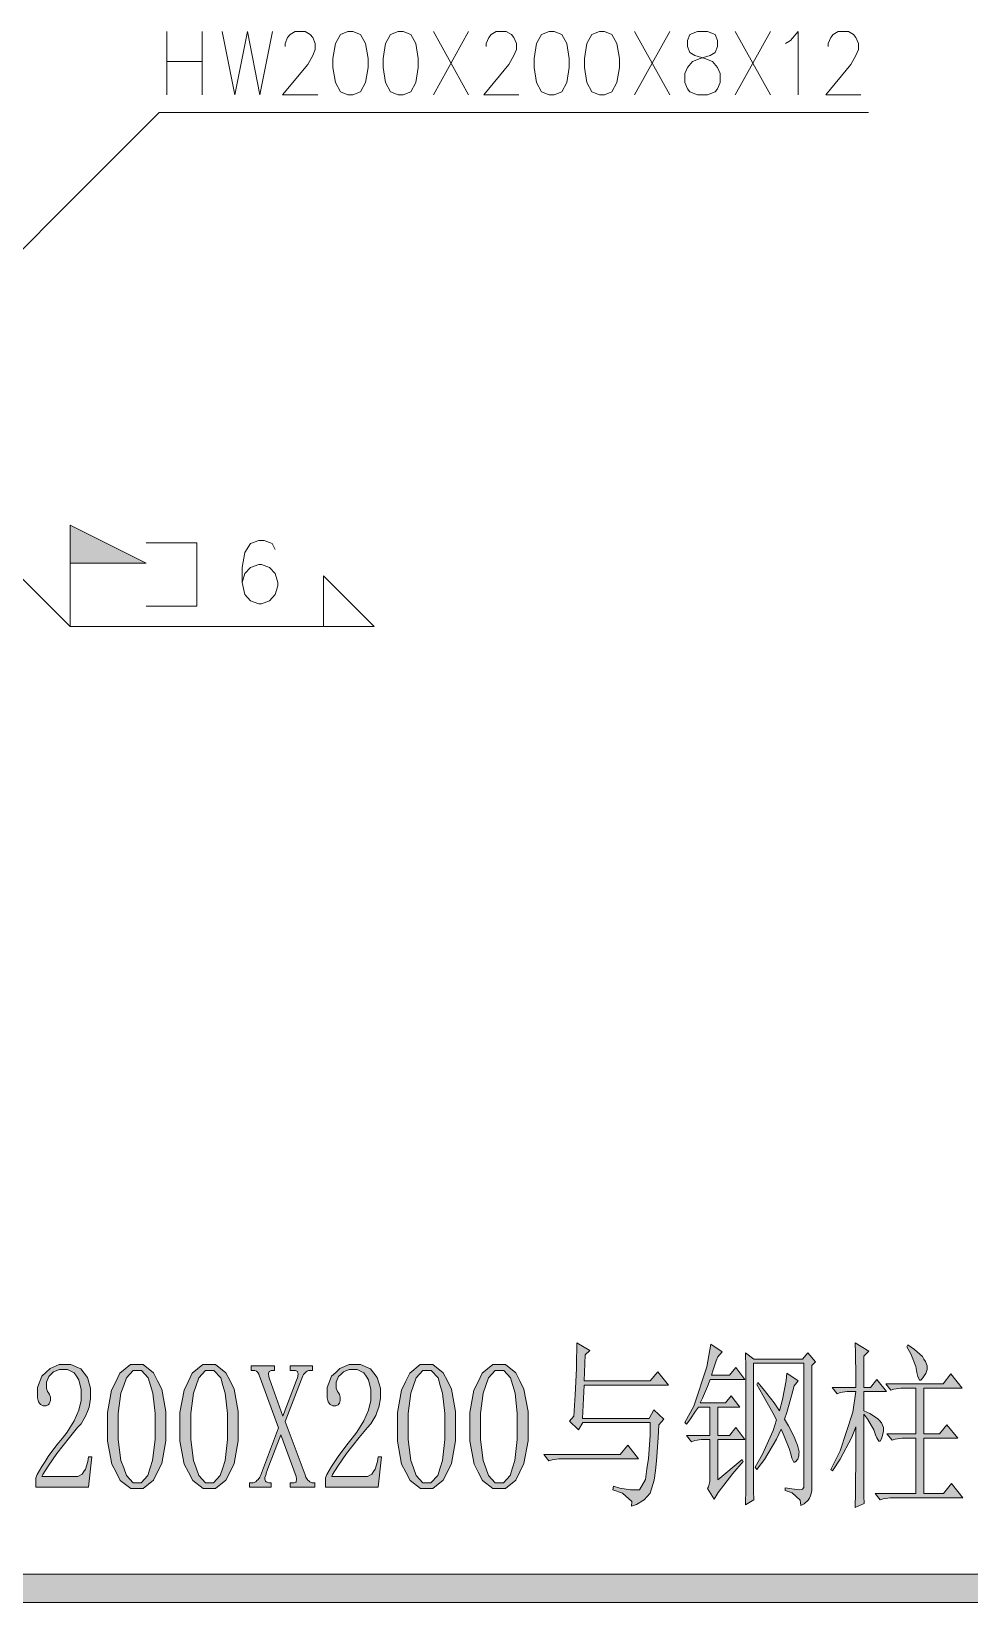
# Model space of a CAD drawing. Header units: millimetres. Extents: x 0 to 586, y 0 to 414.
# Drawn here: x 108.1 to 144.6, y 216.9 to 278.1 of the extents above; entities that cross this region are included whole.
import ezdxf

# ---------------------------------------------------------------- set-up
doc = ezdxf.new("R2010")
doc.units = ezdxf.units.MM

msp = doc.modelspace()

# ---------------------------------------------------------------- hatches: boundary and pattern name
h = msp.add_hatch(color=0)
h.dxf.hatch_style = 2
h.paths.add_polyline_path([(109.593944, 257.358444), (109.593944, 258.836583), (112.550222, 257.358444)])
h = msp.add_hatch(color=0)
h.dxf.hatch_style = 2
h.paths.add_polyline_path([(129.204861, 224.144417), (129.250722, 224.984028), (129.300111, 226.003556), (129.303639, 226.183472), (129.310694, 226.359861), (129.314222, 226.772611), (129.314222, 227.008972), (129.822222, 226.705583), (129.645833, 226.539778), (129.6035, 225.52025), (132.178778, 225.52025), (132.464528, 225.880083), (132.884333, 225.357972), (129.6035, 225.357972), (129.536472, 224.063278), (132.136444, 224.063278), (132.312833, 224.391361), (132.707944, 224.035056), (132.510389, 223.812806), (132.489222, 223.304806), (132.422194, 222.415806), (132.376333, 222.038333), (132.334, 221.660861), (132.17525, 221.149333), (132.058833, 221.018806), (131.942417, 220.888278), (131.639028, 220.704833), (131.452056, 220.648389), (131.462639, 220.828306), (131.099278, 221.145806), (130.725333, 221.283389), (130.7465, 221.420972), (130.989917, 221.350417), (131.409722, 221.283389), (131.586111, 221.283389), (131.7625, 221.283389), (131.991806, 221.689083), (132.04825, 222.094778), (132.101167, 222.500472), (132.168194, 223.400056), (132.178778, 223.897472), (129.557639, 223.897472), (129.38125, 223.622306), (129.028472, 223.953917)])
h = msp.add_hatch(color=0)
h.dxf.hatch_style = 2
h.paths.add_polyline_path([(134.799917, 221.664389), (135.748889, 222.465194), (135.791222, 222.380528), (135.385528, 221.914861), (134.821083, 221.181083), (134.669389, 220.920028), (134.404806, 221.332778), (134.447139, 221.403333), (134.493, 221.611472), (134.493, 221.749056), (134.493, 223.237778), (134.316611, 223.237778), (134.171972, 223.237778), (133.907389, 223.195444), (133.787444, 223.153111), (133.589889, 223.400056), (134.493, 223.400056), (134.493, 224.50425), (134.052028, 224.50425), (133.942667, 224.338444), (133.709833, 224.006833), (133.589889, 223.841028), (133.522861, 223.897472), (133.875639, 224.543056), (134.383639, 226.074111), (134.535333, 226.952528), (134.976306, 226.649139), (134.799917, 226.458639), (134.747, 226.306944), (134.623528, 225.950639), (134.560028, 225.7425), (135.262056, 225.7425), (135.505472, 226.045889), (135.85825, 225.576694), (134.514167, 225.576694), (134.404806, 225.301528), (134.20725, 224.846444), (134.119056, 224.670056), (135.110361, 224.670056), (135.329083, 224.945222), (135.660694, 224.50425), (134.799917, 224.50425), (134.799917, 223.400056), (135.262056, 223.400056), (135.505472, 223.703444), (135.85825, 223.237778), (134.799917, 223.237778)])
h = msp.add_hatch(color=0)
h.dxf.hatch_style = 2
h.paths.add_polyline_path([(140.483167, 224.222028), (140.483167, 222.765056), (140.49375, 221.029389), (140.507861, 220.754222), (140.155083, 220.588417), (140.165667, 221.181083), (140.17625, 222.750944), (140.17625, 223.728139), (140.021028, 223.3295), (139.569472, 222.475778), (139.273139, 222.020694), (139.206111, 222.077139), (139.569472, 222.793278), (140.056306, 224.306694), (140.17625, 225.103972), (139.978694, 225.103972), (139.834056, 225.103972), (139.569472, 225.065167), (139.449528, 225.022833), (139.251972, 225.269778), (140.17625, 225.269778), (140.17625, 225.724861), (140.165667, 226.592694), (140.155083, 227.008972), (140.68425, 226.677361), (140.483167, 226.483333), (140.483167, 225.269778), (140.74775, 225.269778), (140.991167, 225.573167), (141.365111, 225.103972), (140.483167, 225.103972), (140.483167, 224.363139), (140.716, 224.25025), (141.022917, 224.05975), (141.100528, 223.975083), (141.178139, 223.893944), (141.25575, 223.714028), (141.25575, 223.618778), (141.25575, 223.576444), (141.227528, 223.445917), (141.199306, 223.357722), (141.171083, 223.266), (141.121694, 223.177806), (141.100528, 223.177806), (141.068778, 223.177806), (140.991167, 223.301278), (140.945306, 223.42475), (140.871222, 223.618778), (140.638389, 224.017417)])
h = msp.add_hatch(color=0)
h.dxf.hatch_style = 2
h.paths.add_polyline_path([(135.879417, 220.701306), (135.89, 221.346889), (135.900583, 222.863833), (135.900583, 223.731667), (135.900583, 224.5995), (135.89, 226.042361), (135.879417, 226.620917), (136.211028, 226.373972), (138.105444, 226.373972), (138.303, 226.620917), (138.613444, 226.264611), (138.458222, 226.127028), (138.458222, 221.332778), (138.458222, 221.237528), (138.412361, 221.050556), (138.370028, 220.962361), (138.324167, 220.874167), (138.161889, 220.729528), (138.038417, 220.673083), (138.006667, 220.881222), (137.696222, 221.1705), (137.421056, 221.251639), (137.421056, 221.361), (137.685639, 221.318667), (137.999611, 221.286917), (138.049, 221.293972), (138.098389, 221.301028), (138.147778, 221.375111), (138.147778, 221.445667), (138.147778, 226.208167), (136.189861, 226.208167), (136.189861, 221.801972), (136.189861, 221.6785), (136.200444, 221.223417), (136.211028, 220.891806)])
h = msp.add_hatch(color=0)
h.dxf.hatch_style = 2
h.paths.add_polyline_path([(142.201194, 226.924306), (142.455194, 226.744389), (142.769167, 226.469222), (142.829139, 226.373972), (142.892639, 226.275194), (142.952611, 226.112917), (142.952611, 226.042361), (142.952611, 225.971806), (142.896167, 225.813056), (142.839722, 225.724861), (142.786806, 225.636667), (142.709194, 225.544944), (142.688028, 225.544944), (142.65275, 225.544944), (142.58925, 225.696639), (142.553972, 225.848333), (142.511639, 226.084694), (142.314083, 226.578583), (142.158861, 226.843167)])
h = msp.add_hatch(color=0)
h.dxf.hatch_style = 2
h.paths.add_polyline_path([(110.020806, 224.941694), (110.020806, 225.192167), (109.932611, 225.569639), (109.844417, 225.700167), (109.756222, 225.830694), (109.491639, 225.961222), (109.31525, 225.961222), (109.181194, 225.961222), (108.955417, 225.873028), (108.863694, 225.784833), (108.768444, 225.693111), (108.673194, 225.467333), (108.673194, 225.32975), (108.673194, 225.245083), (108.719056, 225.1075), (108.761389, 225.054583), (108.796667, 224.998139), (108.828417, 224.888778), (108.828417, 224.832333), (108.828417, 224.765306), (108.800194, 224.659472), (108.7755, 224.627722), (108.747278, 224.592444), (108.666139, 224.557167), (108.609694, 224.557167), (108.542667, 224.557167), (108.440361, 224.606556), (108.401556, 224.652417), (108.36275, 224.701806), (108.323944, 224.860556), (108.323944, 224.969917), (108.323944, 225.259194), (108.48975, 225.700167), (108.655556, 225.851861), (108.821361, 226.003556), (109.170611, 226.15525), (109.361111, 226.15525), (109.622167, 226.15525), (110.01375, 225.989444), (110.14075, 225.823639), (110.26775, 225.657833), (110.39475, 225.245083), (110.39475, 224.998139), (110.39475, 224.832333), (110.334778, 224.500722), (110.274806, 224.334917), (110.211306, 224.172639), (110.020806, 223.855139), (109.88675, 223.703444), (109.56925, 223.315389), (109.075361, 222.690972), (108.906028, 222.451083), (108.736694, 222.207667), (108.532083, 221.883111), (108.496806, 221.801972), (109.798556, 221.801972), (109.897333, 221.801972), (110.063139, 221.897222), (110.130167, 221.996), (110.197194, 222.09125), (110.285389, 222.380528), (110.306556, 222.571028), (110.437083, 222.571028), (110.306556, 221.389222), (108.256917, 221.389222), (108.256917, 221.749056), (108.313361, 221.872528), (108.493278, 222.190028), (108.620278, 222.380528), (108.747278, 222.574556), (109.082417, 223.029639), (109.294083, 223.290694), (109.481056, 223.523528), (109.756222, 223.9645), (109.844417, 224.172639), (109.932611, 224.37725), (110.020806, 224.765306)])
h = msp.add_hatch(color=0)
h.paths.add_polyline_path([(112.197444, 221.332778), (111.957556, 221.332778), (111.548333, 221.650278), (111.382528, 221.967778), (111.22025, 222.285278), (111.054444, 223.177806), (111.054444, 223.756361), (111.054444, 224.296111), (111.213194, 225.163944), (111.371944, 225.492028), (111.530694, 225.823639), (111.943444, 226.15525), (112.197444, 226.15525), (112.440861, 226.15525), (112.843028, 225.83775), (113.001778, 225.52025), (113.160528, 225.20275), (113.319278, 224.324333), (113.319278, 223.756361), (113.319278, 223.191917), (113.160528, 222.306444), (113.001778, 221.981889), (112.843028, 221.657333), (112.440861, 221.332778)])
h.paths.add_polyline_path([(112.197444, 225.933), (112.04575, 225.933), (111.784694, 225.636667), (111.682389, 225.340333), (111.576556, 225.044), (111.470722, 224.253778), (111.470722, 223.756361), (111.470722, 223.23425), (111.576556, 222.422861), (111.682389, 222.133583), (111.784694, 221.844306), (112.04575, 221.555028), (112.197444, 221.555028), (112.36325, 221.555028), (112.620778, 221.844306), (112.716028, 222.133583), (112.80775, 222.422861), (112.903, 223.23425), (112.903, 223.756361), (112.903, 224.253778), (112.814806, 225.044), (112.726611, 225.340333), (112.638417, 225.636667), (112.373833, 225.933)])
h = msp.add_hatch(color=0)
h.paths.add_polyline_path([(115.019667, 221.332778), (114.77625, 221.332778), (114.367028, 221.650278), (114.20475, 221.967778), (114.038944, 222.285278), (113.873139, 223.177806), (113.873139, 223.756361), (113.873139, 224.296111), (114.031889, 225.163944), (114.190639, 225.492028), (114.352917, 225.823639), (114.765667, 226.15525), (115.019667, 226.15525), (115.259556, 226.15525), (115.661722, 225.83775), (115.820472, 225.52025), (115.98275, 225.20275), (116.1415, 224.324333), (116.1415, 223.756361), (116.1415, 223.191917), (115.98275, 222.306444), (115.820472, 221.981889), (115.661722, 221.657333), (115.259556, 221.332778)])
h.paths.add_polyline_path([(115.019667, 225.933), (114.864444, 225.933), (114.603389, 225.636667), (114.501083, 225.340333), (114.39525, 225.044), (114.289417, 224.253778), (114.289417, 223.756361), (114.289417, 223.23425), (114.39525, 222.422861), (114.501083, 222.133583), (114.603389, 221.844306), (114.864444, 221.555028), (115.019667, 221.555028), (115.181944, 221.555028), (115.443, 221.844306), (115.534722, 222.133583), (115.629972, 222.422861), (115.721694, 223.23425), (115.721694, 223.756361), (115.721694, 224.253778), (115.6335, 225.044), (115.545306, 225.340333), (115.457111, 225.636667), (115.192528, 225.933)])
h = msp.add_hatch(color=0)
h.dxf.hatch_style = 2
h.paths.add_polyline_path([(117.968889, 223.943333), (118.741472, 221.858417), (118.773222, 221.777278), (118.843778, 221.657333), (118.882583, 221.625583), (118.921389, 221.590306), (119.002528, 221.555028), (119.048389, 221.555028), (119.115417, 221.555028), (119.115417, 221.389222), (118.166444, 221.389222), (118.166444, 221.555028), (118.254639, 221.555028), (118.311083, 221.555028), (118.378111, 221.576194), (118.388694, 221.597361), (118.399278, 221.618528), (118.409861, 221.664389), (118.409861, 221.692611), (118.409861, 221.720833), (118.399278, 221.777278), (118.388694, 221.801972), (117.7925, 223.42475), (117.288028, 222.105361), (117.263333, 222.038333), (117.231583, 221.928972), (117.221, 221.886639), (117.199833, 221.830194), (117.175139, 221.763167), (117.175139, 221.749056), (117.175139, 221.692611), (117.203361, 221.618528), (117.231583, 221.597361), (117.259806, 221.576194), (117.330361, 221.555028), (117.376222, 221.555028), (117.418556, 221.555028), (117.418556, 221.389222), (116.582472, 221.389222), (116.582472, 221.555028), (116.670667, 221.555028), (116.727111, 221.555028), (116.825889, 221.597361), (116.868222, 221.639694), (116.914083, 221.6785), (116.977583, 221.777278), (117.002278, 221.830194), (117.704306, 223.689333), (116.956417, 225.738972), (116.945833, 225.781306), (116.907028, 225.851861), (116.878806, 225.876556), (116.854111, 225.904778), (116.780028, 225.933), (116.737694, 225.933), (116.6495, 225.933), (116.6495, 226.102333), (117.552611, 226.102333), (117.552611, 225.933), (117.485583, 225.933), (117.418556, 225.933), (117.340944, 225.890667), (117.330361, 225.851861), (117.319778, 225.809528), (117.330361, 225.686056), (117.351528, 225.601389), (117.880694, 224.151472), (118.409861, 225.548472), (118.445139, 225.643722), (118.466306, 225.788361), (118.455722, 225.83775), (118.445139, 225.883611), (118.367528, 225.933), (118.3005, 225.933), (118.166444, 225.933), (118.166444, 226.102333), (119.027222, 226.102333), (119.027222, 225.933), (118.893167, 225.933), (118.872, 225.933), (118.819083, 225.904778), (118.783806, 225.876556), (118.752056, 225.851861), (118.685028, 225.767194), (118.653278, 225.714278)])
h = msp.add_hatch(color=0)
h.dxf.hatch_style = 2
h.paths.add_polyline_path([(121.299111, 224.941694), (121.299111, 225.192167), (121.210917, 225.569639), (121.122722, 225.700167), (121.034528, 225.830694), (120.769944, 225.961222), (120.593556, 225.961222), (120.4595, 225.961222), (120.233722, 225.873028), (120.142, 225.784833), (120.04675, 225.693111), (119.955028, 225.467333), (119.955028, 225.32975), (119.955028, 225.245083), (119.997361, 225.1075), (120.043222, 225.054583), (120.074972, 224.998139), (120.106722, 224.888778), (120.106722, 224.832333), (120.106722, 224.765306), (120.082028, 224.659472), (120.053806, 224.627722), (120.025583, 224.592444), (119.944444, 224.557167), (119.888, 224.557167), (119.820972, 224.557167), (119.718667, 224.606556), (119.679861, 224.652417), (119.641056, 224.701806), (119.60225, 224.860556), (119.60225, 224.969917), (119.60225, 225.259194), (119.768056, 225.700167), (119.933861, 225.851861), (120.099667, 226.003556), (120.452444, 226.15525), (120.639417, 226.15525), (120.904, 226.15525), (121.292056, 225.989444), (121.419056, 225.823639), (121.546056, 225.657833), (121.673056, 225.245083), (121.673056, 224.998139), (121.673056, 224.832333), (121.613083, 224.500722), (121.553111, 224.334917), (121.493139, 224.172639), (121.299111, 223.855139), (121.165056, 223.703444), (120.847556, 223.315389), (120.357194, 222.690972), (120.184333, 222.451083), (120.015, 222.207667), (119.810389, 221.883111), (119.778639, 221.801972), (121.076861, 221.801972), (121.175639, 221.801972), (121.341444, 221.897222), (121.408472, 221.996), (121.4755, 222.09125), (121.563694, 222.380528), (121.584861, 222.571028), (121.715389, 222.571028), (121.584861, 221.389222), (119.535222, 221.389222), (119.535222, 221.749056), (119.591667, 221.872528), (119.771583, 222.190028), (119.898583, 222.380528), (120.025583, 222.574556), (120.36425, 223.029639), (120.572389, 223.290694), (120.759361, 223.523528), (121.034528, 223.9645), (121.122722, 224.172639), (121.210917, 224.37725), (121.299111, 224.765306)])
h = msp.add_hatch(color=0)
h.paths.add_polyline_path([(123.47575, 221.332778), (123.235861, 221.332778), (122.826639, 221.650278), (122.660833, 221.967778), (122.498556, 222.285278), (122.33275, 223.177806), (122.33275, 223.756361), (122.33275, 224.296111), (122.4915, 225.163944), (122.65025, 225.492028), (122.812528, 225.823639), (123.225278, 226.15525), (123.47575, 226.15525), (123.719167, 226.15525), (124.121333, 225.83775), (124.280083, 225.52025), (124.438833, 225.20275), (124.601111, 224.324333), (124.601111, 223.756361), (124.601111, 223.191917), (124.438833, 222.306444), (124.280083, 221.981889), (124.121333, 221.657333), (123.719167, 221.332778)])
h.paths.add_polyline_path([(123.47575, 225.933), (123.324056, 225.933), (123.063, 225.636667), (122.960694, 225.340333), (122.854861, 225.044), (122.749028, 224.253778), (122.749028, 223.756361), (122.749028, 223.23425), (122.854861, 222.422861), (122.960694, 222.133583), (123.063, 221.844306), (123.324056, 221.555028), (123.47575, 221.555028), (123.641556, 221.555028), (123.902611, 221.844306), (123.994333, 222.133583), (124.089583, 222.422861), (124.181306, 223.23425), (124.181306, 223.756361), (124.181306, 224.253778), (124.093111, 225.044), (124.004917, 225.340333), (123.916722, 225.636667), (123.652139, 225.933)])
h = msp.add_hatch(color=0)
h.paths.add_polyline_path([(126.297972, 221.332778), (126.054556, 221.332778), (125.648861, 221.650278), (125.483056, 221.967778), (125.31725, 222.285278), (125.151444, 223.177806), (125.151444, 223.756361), (125.151444, 224.296111), (125.310194, 225.163944), (125.472472, 225.492028), (125.631222, 225.823639), (126.043972, 226.15525), (126.297972, 226.15525), (126.537861, 226.15525), (126.940028, 225.83775), (127.098778, 225.52025), (127.261056, 225.20275), (127.419806, 224.324333), (127.419806, 223.756361), (127.419806, 223.191917), (127.261056, 222.306444), (127.098778, 221.981889), (126.940028, 221.657333), (126.537861, 221.332778)])
h.paths.add_polyline_path([(126.297972, 225.933), (126.14275, 225.933), (125.885222, 225.636667), (125.779389, 225.340333), (125.673556, 225.044), (125.57125, 224.253778), (125.57125, 223.756361), (125.57125, 223.23425), (125.673556, 222.422861), (125.779389, 222.133583), (125.885222, 221.844306), (126.14275, 221.555028), (126.297972, 221.555028), (126.46025, 221.555028), (126.721306, 221.844306), (126.813028, 222.133583), (126.908278, 222.422861), (127, 223.23425), (127, 223.756361), (127, 224.253778), (126.911806, 225.044), (126.823611, 225.340333), (126.738944, 225.636667), (126.474361, 225.933)])
h = msp.add_hatch(color=0)
h.dxf.hatch_style = 2
h.paths.add_polyline_path([(136.36625, 225.463806), (136.574389, 225.216861), (136.994194, 224.666528), (137.202333, 224.363139), (137.322278, 224.804111), (137.466917, 225.534361), (137.488083, 225.823639), (137.929056, 225.52025), (137.773833, 225.326222), (137.675056, 224.941694), (137.488083, 224.296111), (137.399889, 224.031528), (137.555111, 223.770472), (137.773833, 223.343611), (137.840861, 223.177806), (137.907889, 223.015528), (137.967861, 222.765056), (137.960806, 222.683917), (137.957278, 222.59925), (137.918472, 222.475778), (137.883194, 222.436972), (137.851444, 222.394639), (137.809111, 222.352306), (137.795, 222.352306), (137.76325, 222.352306), (137.685639, 222.518111), (137.643306, 222.683917), (137.576278, 222.888528), (137.389306, 223.371833), (137.269361, 223.647), (137.092972, 223.248361), (136.616722, 222.461667), (136.320389, 222.077139), (136.253361, 222.161806), (136.542639, 222.669806), (136.958917, 223.594083), (137.092972, 224.006833), (136.948333, 224.282), (136.563806, 224.969917), (136.320389, 225.382667)])
h = msp.add_hatch(color=0)
h.dxf.hatch_style = 2
h.paths.add_polyline_path([(141.343944, 225.407361), (143.569972, 225.407361), (143.876889, 225.791889), (144.317861, 225.241556), (142.818556, 225.241556), (142.818556, 223.4565), (143.435917, 223.4565), (143.721667, 223.812806), (144.141472, 223.290694), (142.818556, 223.290694), (142.818556, 221.13875), (143.591139, 221.13875), (143.898056, 221.523278), (144.339028, 220.972944), (141.650861, 220.972944), (141.50975, 220.972944), (141.245167, 220.934139), (141.121694, 220.891806), (140.924139, 221.13875), (142.511639, 221.13875), (142.511639, 223.290694), (142.113, 223.290694), (141.971889, 223.290694), (141.707306, 223.248361), (141.587361, 223.209556), (141.386278, 223.4565), (142.511639, 223.4565), (142.511639, 225.241556), (142.070667, 225.241556), (141.926028, 225.241556), (141.661444, 225.20275), (141.5415, 225.160417)])
h = msp.add_hatch(color=0)
h.dxf.hatch_style = 2
h.paths.add_polyline_path([(128.037167, 222.655694), (131.011083, 222.655694), (131.296833, 223.015528), (131.716639, 222.493417), (128.742722, 222.493417), (128.612194, 222.493417), (128.358194, 222.451083), (128.234722, 222.40875)])
h = msp.add_hatch(color=0)
h.dxf.hatch_style = 2
h.paths.add_polyline_path([(88.494306, 216.891306), (88.494306, 217.9955), (172.296667, 217.9955), (172.296667, 216.891306)])

# ---------------------------------------------------------------- linework, layer by layer
at = {"color": 0, "lineweight": 0}
for points in [[(113.361611, 275.600583), (113.361611, 278.062972)], [(114.730389, 278.062972), (114.730389, 275.600583)], [(115.513556, 278.062972), (116.003917, 275.600583), (116.494278, 278.062972), (116.984639, 275.600583), (117.471472, 278.062972)], [(117.961833, 277.477361), (117.961833, 277.593778), (118.060611, 277.830139), (118.155861, 277.946556), (118.353417, 278.062972), (118.745, 278.062972), (118.939028, 277.946556), (119.037806, 277.830139), (119.136583, 277.593778), (119.136583, 277.360944), (119.037806, 277.124583), (118.843778, 276.771806), (117.863056, 275.600583), (119.235361, 275.600583)], [(123.736806, 275.600583), (125.105583, 278.062972)], [(123.736806, 278.062972), (125.105583, 275.600583)], [(125.7935, 277.477361), (125.7935, 277.593778), (125.88875, 277.830139), (125.987528, 277.946556), (126.185083, 278.062972), (126.573139, 278.062972), (126.770694, 277.946556), (126.869472, 277.830139), (126.964722, 277.593778), (126.964722, 277.360944), (126.869472, 277.124583), (126.671917, 276.771806), (125.694722, 275.600583), (127.0635, 275.600583)], [(131.564944, 275.600583), (132.93725, 278.062972)], [(131.564944, 278.062972), (132.93725, 275.600583)], [(135.480778, 275.600583), (136.853083, 278.062972)], [(135.480778, 278.062972), (136.853083, 275.600583)], [(137.438694, 277.593778), (137.63625, 277.710194), (137.929056, 278.062972), (137.929056, 275.600583)], [(139.103806, 277.477361), (139.103806, 277.593778), (139.202583, 277.830139), (139.297833, 277.946556), (139.495389, 278.062972), (139.886972, 278.062972), (140.081, 277.946556), (140.179778, 277.830139), (140.278556, 277.593778), (140.278556, 277.360944), (140.179778, 277.124583), (139.98575, 276.771806), (139.005028, 275.600583), (140.373806, 275.600583)], [(113.361611, 276.89175), (114.730389, 276.89175)], [(103.769583, 265.613444), (113.065278, 274.909139)], [(140.670139, 274.909139), (113.065278, 274.909139)], [(99.137611, 265.348861), (109.593944, 254.892528)], [(112.550222, 258.145139), (114.52225, 258.145139)], [(114.52225, 255.68275), (114.52225, 258.145139)], [(117.573778, 257.894667), (117.464417, 258.1275), (117.146917, 258.243917), (116.93525, 258.243917), (116.61775, 258.1275), (116.402556, 257.774722), (116.296722, 257.189111), (116.296722, 256.6035), (116.402556, 256.134306), (116.61775, 255.897944), (116.93525, 255.781528), (117.041083, 255.781528), (117.358583, 255.897944), (117.573778, 256.134306), (117.679611, 256.483556), (117.679611, 256.6035), (117.573778, 256.95275), (117.358583, 257.189111), (117.041083, 257.305528), (116.93525, 257.305528), (116.61775, 257.189111), (116.402556, 256.95275), (116.296722, 256.6035)], [(109.593944, 254.892528), (109.593944, 257.358444)], [(119.454083, 254.892528), (119.454083, 256.864556)], [(119.454083, 256.864556), (121.426111, 254.892528)], [(112.550222, 255.68275), (114.52225, 255.68275)], [(109.593944, 254.892528), (121.426111, 254.892528)]]:
    msp.add_lwpolyline(points, dxfattribs=at)
for points in [[(120.410111, 278.062972), (120.113778, 277.946556), (119.91975, 277.593778), (119.820972, 277.008167), (119.820972, 276.655389), (119.91975, 276.069778), (120.113778, 275.717), (120.410111, 275.600583), (120.604139, 275.600583), (120.896944, 275.717), (121.0945, 276.069778), (121.193278, 276.655389), (121.193278, 277.008167), (121.0945, 277.593778), (120.896944, 277.946556), (120.604139, 278.062972)], [(122.3645, 278.062972), (122.071694, 277.946556), (121.877667, 277.593778), (121.778889, 277.008167), (121.778889, 276.655389), (121.877667, 276.069778), (122.071694, 275.717), (122.3645, 275.600583), (122.562056, 275.600583), (122.854861, 275.717), (123.052417, 276.069778), (123.147667, 276.655389), (123.147667, 277.008167), (123.052417, 277.593778), (122.854861, 277.946556), (122.562056, 278.062972)], [(128.23825, 278.062972), (127.945444, 277.946556), (127.747889, 277.593778), (127.652639, 277.008167), (127.652639, 276.655389), (127.747889, 276.069778), (127.945444, 275.717), (128.23825, 275.600583), (128.435806, 275.600583), (128.728611, 275.717), (128.922639, 276.069778), (129.021417, 276.655389), (129.021417, 277.008167), (128.922639, 277.593778), (128.728611, 277.946556), (128.435806, 278.062972)], [(130.196167, 278.062972), (129.903361, 277.946556), (129.705806, 277.593778), (129.610556, 277.008167), (129.610556, 276.655389), (129.705806, 276.069778), (129.903361, 275.717), (130.196167, 275.600583), (130.393722, 275.600583), (130.686528, 275.717), (130.880556, 276.069778), (130.979333, 276.655389), (130.979333, 277.008167), (130.880556, 277.593778), (130.686528, 277.946556), (130.393722, 278.062972)], [(134.013222, 278.062972), (133.720417, 277.946556), (133.621639, 277.710194), (133.621639, 277.477361), (133.720417, 277.241), (133.914444, 277.124583), (134.306028, 277.008167), (134.602361, 276.89175), (134.796389, 276.655389), (134.895167, 276.419028), (134.895167, 276.069778), (134.796389, 275.833417), (134.697611, 275.717), (134.404806, 275.600583), (134.013222, 275.600583), (133.720417, 275.717), (133.621639, 275.833417), (133.522861, 276.069778), (133.522861, 276.419028), (133.621639, 276.655389), (133.819194, 276.89175), (134.112, 277.008167), (134.503583, 277.124583), (134.697611, 277.241), (134.796389, 277.477361), (134.796389, 277.710194), (134.697611, 277.946556), (134.404806, 278.062972)], [(109.593944, 257.358444), (109.593944, 258.836583), (112.550222, 257.358444)], [(129.204861, 224.144417), (129.250722, 224.984028), (129.300111, 226.003556), (129.303639, 226.183472), (129.310694, 226.359861), (129.314222, 226.772611), (129.314222, 227.008972), (129.822222, 226.705583), (129.645833, 226.539778), (129.6035, 225.52025), (132.178778, 225.52025), (132.464528, 225.880083), (132.884333, 225.357972), (129.6035, 225.357972), (129.536472, 224.063278), (132.136444, 224.063278), (132.312833, 224.391361), (132.707944, 224.035056), (132.510389, 223.812806), (132.489222, 223.304806), (132.422194, 222.415806), (132.376333, 222.038333), (132.334, 221.660861), (132.17525, 221.149333), (132.058833, 221.018806), (131.942417, 220.888278), (131.639028, 220.704833), (131.452056, 220.648389), (131.462639, 220.828306), (131.099278, 221.145806), (130.725333, 221.283389), (130.7465, 221.420972), (130.989917, 221.350417), (131.409722, 221.283389), (131.586111, 221.283389), (131.7625, 221.283389), (131.991806, 221.689083), (132.04825, 222.094778), (132.101167, 222.500472), (132.168194, 223.400056), (132.178778, 223.897472), (129.557639, 223.897472), (129.38125, 223.622306), (129.028472, 223.953917)], [(134.799917, 221.664389), (135.748889, 222.465194), (135.791222, 222.380528), (135.385528, 221.914861), (134.821083, 221.181083), (134.669389, 220.920028), (134.404806, 221.332778), (134.447139, 221.403333), (134.493, 221.611472), (134.493, 221.749056), (134.493, 223.237778), (134.316611, 223.237778), (134.171972, 223.237778), (133.907389, 223.195444), (133.787444, 223.153111), (133.589889, 223.400056), (134.493, 223.400056), (134.493, 224.50425), (134.052028, 224.50425), (133.942667, 224.338444), (133.709833, 224.006833), (133.589889, 223.841028), (133.522861, 223.897472), (133.875639, 224.543056), (134.383639, 226.074111), (134.535333, 226.952528), (134.976306, 226.649139), (134.799917, 226.458639), (134.747, 226.306944), (134.623528, 225.950639), (134.560028, 225.7425), (135.262056, 225.7425), (135.505472, 226.045889), (135.85825, 225.576694), (134.514167, 225.576694), (134.404806, 225.301528), (134.20725, 224.846444), (134.119056, 224.670056), (135.110361, 224.670056), (135.329083, 224.945222), (135.660694, 224.50425), (134.799917, 224.50425), (134.799917, 223.400056), (135.262056, 223.400056), (135.505472, 223.703444), (135.85825, 223.237778), (134.799917, 223.237778)], [(140.483167, 224.222028), (140.483167, 222.765056), (140.49375, 221.029389), (140.507861, 220.754222), (140.155083, 220.588417), (140.165667, 221.181083), (140.17625, 222.750944), (140.17625, 223.728139), (140.021028, 223.3295), (139.569472, 222.475778), (139.273139, 222.020694), (139.206111, 222.077139), (139.569472, 222.793278), (140.056306, 224.306694), (140.17625, 225.103972), (139.978694, 225.103972), (139.834056, 225.103972), (139.569472, 225.065167), (139.449528, 225.022833), (139.251972, 225.269778), (140.17625, 225.269778), (140.17625, 225.724861), (140.165667, 226.592694), (140.155083, 227.008972), (140.68425, 226.677361), (140.483167, 226.483333), (140.483167, 225.269778), (140.74775, 225.269778), (140.991167, 225.573167), (141.365111, 225.103972), (140.483167, 225.103972), (140.483167, 224.363139), (140.716, 224.25025), (141.022917, 224.05975), (141.100528, 223.975083), (141.178139, 223.893944), (141.25575, 223.714028), (141.25575, 223.618778), (141.25575, 223.576444), (141.227528, 223.445917), (141.199306, 223.357722), (141.171083, 223.266), (141.121694, 223.177806), (141.100528, 223.177806), (141.068778, 223.177806), (140.991167, 223.301278), (140.945306, 223.42475), (140.871222, 223.618778), (140.638389, 224.017417)], [(135.879417, 220.701306), (135.89, 221.346889), (135.900583, 222.863833), (135.900583, 223.731667), (135.900583, 224.5995), (135.89, 226.042361), (135.879417, 226.620917), (136.211028, 226.373972), (138.105444, 226.373972), (138.303, 226.620917), (138.613444, 226.264611), (138.458222, 226.127028), (138.458222, 221.332778), (138.458222, 221.237528), (138.412361, 221.050556), (138.370028, 220.962361), (138.324167, 220.874167), (138.161889, 220.729528), (138.038417, 220.673083), (138.006667, 220.881222), (137.696222, 221.1705), (137.421056, 221.251639), (137.421056, 221.361), (137.685639, 221.318667), (137.999611, 221.286917), (138.049, 221.293972), (138.098389, 221.301028), (138.147778, 221.375111), (138.147778, 221.445667), (138.147778, 226.208167), (136.189861, 226.208167), (136.189861, 221.801972), (136.189861, 221.6785), (136.200444, 221.223417), (136.211028, 220.891806)], [(142.201194, 226.924306), (142.455194, 226.744389), (142.769167, 226.469222), (142.829139, 226.373972), (142.892639, 226.275194), (142.952611, 226.112917), (142.952611, 226.042361), (142.952611, 225.971806), (142.896167, 225.813056), (142.839722, 225.724861), (142.786806, 225.636667), (142.709194, 225.544944), (142.688028, 225.544944), (142.65275, 225.544944), (142.58925, 225.696639), (142.553972, 225.848333), (142.511639, 226.084694), (142.314083, 226.578583), (142.158861, 226.843167)], [(110.020806, 224.941694), (110.020806, 225.192167), (109.932611, 225.569639), (109.844417, 225.700167), (109.756222, 225.830694), (109.491639, 225.961222), (109.31525, 225.961222), (109.181194, 225.961222), (108.955417, 225.873028), (108.863694, 225.784833), (108.768444, 225.693111), (108.673194, 225.467333), (108.673194, 225.32975), (108.673194, 225.245083), (108.719056, 225.1075), (108.761389, 225.054583), (108.796667, 224.998139), (108.828417, 224.888778), (108.828417, 224.832333), (108.828417, 224.765306), (108.800194, 224.659472), (108.7755, 224.627722), (108.747278, 224.592444), (108.666139, 224.557167), (108.609694, 224.557167), (108.542667, 224.557167), (108.440361, 224.606556), (108.401556, 224.652417), (108.36275, 224.701806), (108.323944, 224.860556), (108.323944, 224.969917), (108.323944, 225.259194), (108.48975, 225.700167), (108.655556, 225.851861), (108.821361, 226.003556), (109.170611, 226.15525), (109.361111, 226.15525), (109.622167, 226.15525), (110.01375, 225.989444), (110.14075, 225.823639), (110.26775, 225.657833), (110.39475, 225.245083), (110.39475, 224.998139), (110.39475, 224.832333), (110.334778, 224.500722), (110.274806, 224.334917), (110.211306, 224.172639), (110.020806, 223.855139), (109.88675, 223.703444), (109.56925, 223.315389), (109.075361, 222.690972), (108.906028, 222.451083), (108.736694, 222.207667), (108.532083, 221.883111), (108.496806, 221.801972), (109.798556, 221.801972), (109.897333, 221.801972), (110.063139, 221.897222), (110.130167, 221.996), (110.197194, 222.09125), (110.285389, 222.380528), (110.306556, 222.571028), (110.437083, 222.571028), (110.306556, 221.389222), (108.256917, 221.389222), (108.256917, 221.749056), (108.313361, 221.872528), (108.493278, 222.190028), (108.620278, 222.380528), (108.747278, 222.574556), (109.082417, 223.029639), (109.294083, 223.290694), (109.481056, 223.523528), (109.756222, 223.9645), (109.844417, 224.172639), (109.932611, 224.37725), (110.020806, 224.765306)], [(112.197444, 221.332778), (111.957556, 221.332778), (111.548333, 221.650278), (111.382528, 221.967778), (111.22025, 222.285278), (111.054444, 223.177806), (111.054444, 223.756361), (111.054444, 224.296111), (111.213194, 225.163944), (111.371944, 225.492028), (111.530694, 225.823639), (111.943444, 226.15525), (112.197444, 226.15525), (112.440861, 226.15525), (112.843028, 225.83775), (113.001778, 225.52025), (113.160528, 225.20275), (113.319278, 224.324333), (113.319278, 223.756361), (113.319278, 223.191917), (113.160528, 222.306444), (113.001778, 221.981889), (112.843028, 221.657333), (112.440861, 221.332778)], [(112.197444, 225.933), (112.04575, 225.933), (111.784694, 225.636667), (111.682389, 225.340333), (111.576556, 225.044), (111.470722, 224.253778), (111.470722, 223.756361), (111.470722, 223.23425), (111.576556, 222.422861), (111.682389, 222.133583), (111.784694, 221.844306), (112.04575, 221.555028), (112.197444, 221.555028), (112.36325, 221.555028), (112.620778, 221.844306), (112.716028, 222.133583), (112.80775, 222.422861), (112.903, 223.23425), (112.903, 223.756361), (112.903, 224.253778), (112.814806, 225.044), (112.726611, 225.340333), (112.638417, 225.636667), (112.373833, 225.933)], [(115.019667, 221.332778), (114.77625, 221.332778), (114.367028, 221.650278), (114.20475, 221.967778), (114.038944, 222.285278), (113.873139, 223.177806), (113.873139, 223.756361), (113.873139, 224.296111), (114.031889, 225.163944), (114.190639, 225.492028), (114.352917, 225.823639), (114.765667, 226.15525), (115.019667, 226.15525), (115.259556, 226.15525), (115.661722, 225.83775), (115.820472, 225.52025), (115.98275, 225.20275), (116.1415, 224.324333), (116.1415, 223.756361), (116.1415, 223.191917), (115.98275, 222.306444), (115.820472, 221.981889), (115.661722, 221.657333), (115.259556, 221.332778)], [(115.019667, 225.933), (114.864444, 225.933), (114.603389, 225.636667), (114.501083, 225.340333), (114.39525, 225.044), (114.289417, 224.253778), (114.289417, 223.756361), (114.289417, 223.23425), (114.39525, 222.422861), (114.501083, 222.133583), (114.603389, 221.844306), (114.864444, 221.555028), (115.019667, 221.555028), (115.181944, 221.555028), (115.443, 221.844306), (115.534722, 222.133583), (115.629972, 222.422861), (115.721694, 223.23425), (115.721694, 223.756361), (115.721694, 224.253778), (115.6335, 225.044), (115.545306, 225.340333), (115.457111, 225.636667), (115.192528, 225.933)], [(117.968889, 223.943333), (118.741472, 221.858417), (118.773222, 221.777278), (118.843778, 221.657333), (118.882583, 221.625583), (118.921389, 221.590306), (119.002528, 221.555028), (119.048389, 221.555028), (119.115417, 221.555028), (119.115417, 221.389222), (118.166444, 221.389222), (118.166444, 221.555028), (118.254639, 221.555028), (118.311083, 221.555028), (118.378111, 221.576194), (118.388694, 221.597361), (118.399278, 221.618528), (118.409861, 221.664389), (118.409861, 221.692611), (118.409861, 221.720833), (118.399278, 221.777278), (118.388694, 221.801972), (117.7925, 223.42475), (117.288028, 222.105361), (117.263333, 222.038333), (117.231583, 221.928972), (117.221, 221.886639), (117.199833, 221.830194), (117.175139, 221.763167), (117.175139, 221.749056), (117.175139, 221.692611), (117.203361, 221.618528), (117.231583, 221.597361), (117.259806, 221.576194), (117.330361, 221.555028), (117.376222, 221.555028), (117.418556, 221.555028), (117.418556, 221.389222), (116.582472, 221.389222), (116.582472, 221.555028), (116.670667, 221.555028), (116.727111, 221.555028), (116.825889, 221.597361), (116.868222, 221.639694), (116.914083, 221.6785), (116.977583, 221.777278), (117.002278, 221.830194), (117.704306, 223.689333), (116.956417, 225.738972), (116.945833, 225.781306), (116.907028, 225.851861), (116.878806, 225.876556), (116.854111, 225.904778), (116.780028, 225.933), (116.737694, 225.933), (116.6495, 225.933), (116.6495, 226.102333), (117.552611, 226.102333), (117.552611, 225.933), (117.485583, 225.933), (117.418556, 225.933), (117.340944, 225.890667), (117.330361, 225.851861), (117.319778, 225.809528), (117.330361, 225.686056), (117.351528, 225.601389), (117.880694, 224.151472), (118.409861, 225.548472), (118.445139, 225.643722), (118.466306, 225.788361), (118.455722, 225.83775), (118.445139, 225.883611), (118.367528, 225.933), (118.3005, 225.933), (118.166444, 225.933), (118.166444, 226.102333), (119.027222, 226.102333), (119.027222, 225.933), (118.893167, 225.933), (118.872, 225.933), (118.819083, 225.904778), (118.783806, 225.876556), (118.752056, 225.851861), (118.685028, 225.767194), (118.653278, 225.714278)], [(121.299111, 224.941694), (121.299111, 225.192167), (121.210917, 225.569639), (121.122722, 225.700167), (121.034528, 225.830694), (120.769944, 225.961222), (120.593556, 225.961222), (120.4595, 225.961222), (120.233722, 225.873028), (120.142, 225.784833), (120.04675, 225.693111), (119.955028, 225.467333), (119.955028, 225.32975), (119.955028, 225.245083), (119.997361, 225.1075), (120.043222, 225.054583), (120.074972, 224.998139), (120.106722, 224.888778), (120.106722, 224.832333), (120.106722, 224.765306), (120.082028, 224.659472), (120.053806, 224.627722), (120.025583, 224.592444), (119.944444, 224.557167), (119.888, 224.557167), (119.820972, 224.557167), (119.718667, 224.606556), (119.679861, 224.652417), (119.641056, 224.701806), (119.60225, 224.860556), (119.60225, 224.969917), (119.60225, 225.259194), (119.768056, 225.700167), (119.933861, 225.851861), (120.099667, 226.003556), (120.452444, 226.15525), (120.639417, 226.15525), (120.904, 226.15525), (121.292056, 225.989444), (121.419056, 225.823639), (121.546056, 225.657833), (121.673056, 225.245083), (121.673056, 224.998139), (121.673056, 224.832333), (121.613083, 224.500722), (121.553111, 224.334917), (121.493139, 224.172639), (121.299111, 223.855139), (121.165056, 223.703444), (120.847556, 223.315389), (120.357194, 222.690972), (120.184333, 222.451083), (120.015, 222.207667), (119.810389, 221.883111), (119.778639, 221.801972), (121.076861, 221.801972), (121.175639, 221.801972), (121.341444, 221.897222), (121.408472, 221.996), (121.4755, 222.09125), (121.563694, 222.380528), (121.584861, 222.571028), (121.715389, 222.571028), (121.584861, 221.389222), (119.535222, 221.389222), (119.535222, 221.749056), (119.591667, 221.872528), (119.771583, 222.190028), (119.898583, 222.380528), (120.025583, 222.574556), (120.36425, 223.029639), (120.572389, 223.290694), (120.759361, 223.523528), (121.034528, 223.9645), (121.122722, 224.172639), (121.210917, 224.37725), (121.299111, 224.765306)], [(123.47575, 221.332778), (123.235861, 221.332778), (122.826639, 221.650278), (122.660833, 221.967778), (122.498556, 222.285278), (122.33275, 223.177806), (122.33275, 223.756361), (122.33275, 224.296111), (122.4915, 225.163944), (122.65025, 225.492028), (122.812528, 225.823639), (123.225278, 226.15525), (123.47575, 226.15525), (123.719167, 226.15525), (124.121333, 225.83775), (124.280083, 225.52025), (124.438833, 225.20275), (124.601111, 224.324333), (124.601111, 223.756361), (124.601111, 223.191917), (124.438833, 222.306444), (124.280083, 221.981889), (124.121333, 221.657333), (123.719167, 221.332778)], [(123.47575, 225.933), (123.324056, 225.933), (123.063, 225.636667), (122.960694, 225.340333), (122.854861, 225.044), (122.749028, 224.253778), (122.749028, 223.756361), (122.749028, 223.23425), (122.854861, 222.422861), (122.960694, 222.133583), (123.063, 221.844306), (123.324056, 221.555028), (123.47575, 221.555028), (123.641556, 221.555028), (123.902611, 221.844306), (123.994333, 222.133583), (124.089583, 222.422861), (124.181306, 223.23425), (124.181306, 223.756361), (124.181306, 224.253778), (124.093111, 225.044), (124.004917, 225.340333), (123.916722, 225.636667), (123.652139, 225.933)], [(126.297972, 221.332778), (126.054556, 221.332778), (125.648861, 221.650278), (125.483056, 221.967778), (125.31725, 222.285278), (125.151444, 223.177806), (125.151444, 223.756361), (125.151444, 224.296111), (125.310194, 225.163944), (125.472472, 225.492028), (125.631222, 225.823639), (126.043972, 226.15525), (126.297972, 226.15525), (126.537861, 226.15525), (126.940028, 225.83775), (127.098778, 225.52025), (127.261056, 225.20275), (127.419806, 224.324333), (127.419806, 223.756361), (127.419806, 223.191917), (127.261056, 222.306444), (127.098778, 221.981889), (126.940028, 221.657333), (126.537861, 221.332778)], [(126.297972, 225.933), (126.14275, 225.933), (125.885222, 225.636667), (125.779389, 225.340333), (125.673556, 225.044), (125.57125, 224.253778), (125.57125, 223.756361), (125.57125, 223.23425), (125.673556, 222.422861), (125.779389, 222.133583), (125.885222, 221.844306), (126.14275, 221.555028), (126.297972, 221.555028), (126.46025, 221.555028), (126.721306, 221.844306), (126.813028, 222.133583), (126.908278, 222.422861), (127, 223.23425), (127, 223.756361), (127, 224.253778), (126.911806, 225.044), (126.823611, 225.340333), (126.738944, 225.636667), (126.474361, 225.933)], [(136.36625, 225.463806), (136.574389, 225.216861), (136.994194, 224.666528), (137.202333, 224.363139), (137.322278, 224.804111), (137.466917, 225.534361), (137.488083, 225.823639), (137.929056, 225.52025), (137.773833, 225.326222), (137.675056, 224.941694), (137.488083, 224.296111), (137.399889, 224.031528), (137.555111, 223.770472), (137.773833, 223.343611), (137.840861, 223.177806), (137.907889, 223.015528), (137.967861, 222.765056), (137.960806, 222.683917), (137.957278, 222.59925), (137.918472, 222.475778), (137.883194, 222.436972), (137.851444, 222.394639), (137.809111, 222.352306), (137.795, 222.352306), (137.76325, 222.352306), (137.685639, 222.518111), (137.643306, 222.683917), (137.576278, 222.888528), (137.389306, 223.371833), (137.269361, 223.647), (137.092972, 223.248361), (136.616722, 222.461667), (136.320389, 222.077139), (136.253361, 222.161806), (136.542639, 222.669806), (136.958917, 223.594083), (137.092972, 224.006833), (136.948333, 224.282), (136.563806, 224.969917), (136.320389, 225.382667)], [(141.343944, 225.407361), (143.569972, 225.407361), (143.876889, 225.791889), (144.317861, 225.241556), (142.818556, 225.241556), (142.818556, 223.4565), (143.435917, 223.4565), (143.721667, 223.812806), (144.141472, 223.290694), (142.818556, 223.290694), (142.818556, 221.13875), (143.591139, 221.13875), (143.898056, 221.523278), (144.339028, 220.972944), (141.650861, 220.972944), (141.50975, 220.972944), (141.245167, 220.934139), (141.121694, 220.891806), (140.924139, 221.13875), (142.511639, 221.13875), (142.511639, 223.290694), (142.113, 223.290694), (141.971889, 223.290694), (141.707306, 223.248361), (141.587361, 223.209556), (141.386278, 223.4565), (142.511639, 223.4565), (142.511639, 225.241556), (142.070667, 225.241556), (141.926028, 225.241556), (141.661444, 225.20275), (141.5415, 225.160417)], [(128.037167, 222.655694), (131.011083, 222.655694), (131.296833, 223.015528), (131.716639, 222.493417), (128.742722, 222.493417), (128.612194, 222.493417), (128.358194, 222.451083), (128.234722, 222.40875)], [(88.494306, 216.891306), (88.494306, 217.9955), (172.296667, 217.9955), (172.296667, 216.891306)]]:
    msp.add_lwpolyline(points, close=True, dxfattribs=at)

doc.saveas('drawing.dxf')
